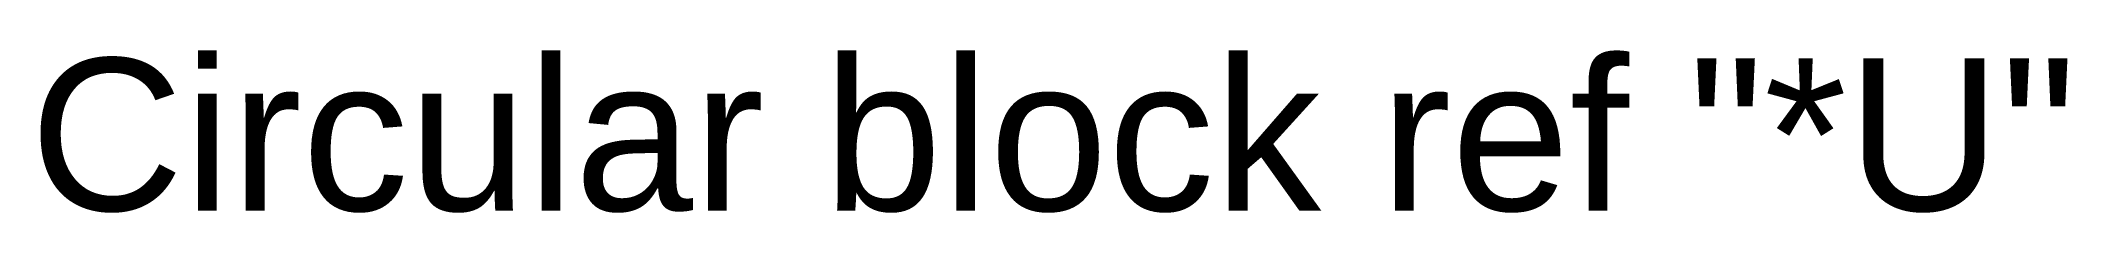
# Model space of a CAD drawing. Header units: millimetres. Extents: x 71 to 1994474, y -338610 to 1053.
# Drawn here: x 71 to 13352, y -14 to 1053 of the extents above.
import ezdxf

# ---------------------------------------------------------------- set-up
doc = ezdxf.new("R2010")
doc.units = ezdxf.units.MM
doc.header["$LTSCALE"] = 1000
doc.header["$MEASUREMENT"] = 0
doc.layers.add('CDC.02.DIM', color=1, linetype='CONTINUOUS')
doc.styles.add('ARIAL', font='arial.ttf', dxfattribs={"width": 0.6})

# ---------------------------------------------------------------- blocks, each defined once
blk = doc.blocks.new('*U410')
at = {"layer": 'CDC.02.DIM', "style": 'ARIAL'}
blk.add_text('Circular block ref "*U"', height=1000, dxfattribs=at).set_placement((0, 0))
blk = doc.blocks.new('*U411')
at = {"layer": 'CDC.02.DIM', "style": 'ARIAL'}
blk.add_text('Circular block ref "*U"', height=1000, dxfattribs=at).set_placement((0, 0))
blk = doc.blocks.new('*U412')
at = {"layer": 'CDC.02.DIM', "style": 'ARIAL'}
blk.add_text('Circular block ref "*U"', height=1000, dxfattribs=at).set_placement((0, 0))
blk = doc.blocks.new('*U413')
at = {"layer": 'CDC.02.DIM', "style": 'ARIAL'}
blk.add_text('Circular block ref "*U"', height=1000, dxfattribs=at).set_placement((0, 0))
blk = doc.blocks.new('*U414')
at = {"layer": 'CDC.02.DIM', "style": 'ARIAL'}
blk.add_text('Circular block ref "*U"', height=1000, dxfattribs=at).set_placement((0, 0))
blk = doc.blocks.new('*U415')
at = {"layer": 'CDC.02.DIM', "style": 'ARIAL'}
blk.add_text('Circular block ref "*U"', height=1000, dxfattribs=at).set_placement((0, 0))
blk = doc.blocks.new('*U416')
at = {"layer": 'CDC.02.DIM', "style": 'ARIAL'}
blk.add_text('Circular block ref "*U"', height=1000, dxfattribs=at).set_placement((0, 0))
blk = doc.blocks.new('*U417')
at = {"layer": 'CDC.02.DIM', "style": 'ARIAL'}
blk.add_text('Circular block ref "*U"', height=1000, dxfattribs=at).set_placement((0, 0))
blk = doc.blocks.new('*U418')
at = {"layer": 'CDC.02.DIM', "style": 'ARIAL'}
blk.add_text('Circular block ref "*U"', height=1000, dxfattribs=at).set_placement((0, 0))
blk = doc.blocks.new('*U419')
at = {"layer": 'CDC.02.DIM', "style": 'ARIAL'}
blk.add_text('Circular block ref "*U"', height=1000, dxfattribs=at).set_placement((0, 0))
blk = doc.blocks.new('*U420')
at = {"layer": 'CDC.02.DIM', "style": 'ARIAL'}
blk.add_text('Circular block ref "*U"', height=1000, dxfattribs=at).set_placement((0, 0))
blk = doc.blocks.new('*U421')
at = {"layer": 'CDC.02.DIM', "style": 'ARIAL'}
blk.add_text('Circular block ref "*U"', height=1000, dxfattribs=at).set_placement((0, 0))
blk = doc.blocks.new('*U470')
at = {"layer": 'CDC.02.DIM', "style": 'ARIAL'}
blk.add_text('Circular block ref "*U"', height=1000, dxfattribs=at).set_placement((0, 0))
blk = doc.blocks.new('*U471')
at = {"layer": 'CDC.02.DIM', "style": 'ARIAL'}
blk.add_text('Circular block ref "*U"', height=1000, dxfattribs=at).set_placement((0, 0))
blk = doc.blocks.new('*U472')
at = {"layer": 'CDC.02.DIM', "style": 'ARIAL'}
blk.add_text('Circular block ref "*U"', height=1000, dxfattribs=at).set_placement((0, 0))
blk = doc.blocks.new('*U473')
at = {"layer": 'CDC.02.DIM', "style": 'ARIAL'}
blk.add_text('Circular block ref "*U"', height=1000, dxfattribs=at).set_placement((0, 0))
blk = doc.blocks.new('*U474')
at = {"layer": 'CDC.02.DIM', "style": 'ARIAL'}
blk.add_text('Circular block ref "*U"', height=1000, dxfattribs=at).set_placement((0, 0))
blk = doc.blocks.new('*U475')
at = {"layer": 'CDC.02.DIM', "style": 'ARIAL'}
blk.add_text('Circular block ref "*U"', height=1000, dxfattribs=at).set_placement((0, 0))
blk = doc.blocks.new('*U476')
at = {"layer": 'CDC.02.DIM', "style": 'ARIAL'}
blk.add_text('Circular block ref "*U"', height=1000, dxfattribs=at).set_placement((0, 0))
blk = doc.blocks.new('*U477')
at = {"layer": 'CDC.02.DIM', "style": 'ARIAL'}
blk.add_text('Circular block ref "*U"', height=1000, dxfattribs=at).set_placement((0, 0))

msp = doc.modelspace()

# ---------------------------------------------------------------- block references
at = {"layer": 'CDC.02.DIM'}
for name in ['*U410', '*U411', '*U412', '*U413', '*U414', '*U415', '*U416', '*U417', '*U418', '*U419', '*U420', '*U421', '*U470', '*U471', '*U472', '*U473', '*U474', '*U475', '*U476', '*U477']:
    msp.add_blockref(name, (0, 0), dxfattribs=at)

doc.saveas('drawing.dxf')
